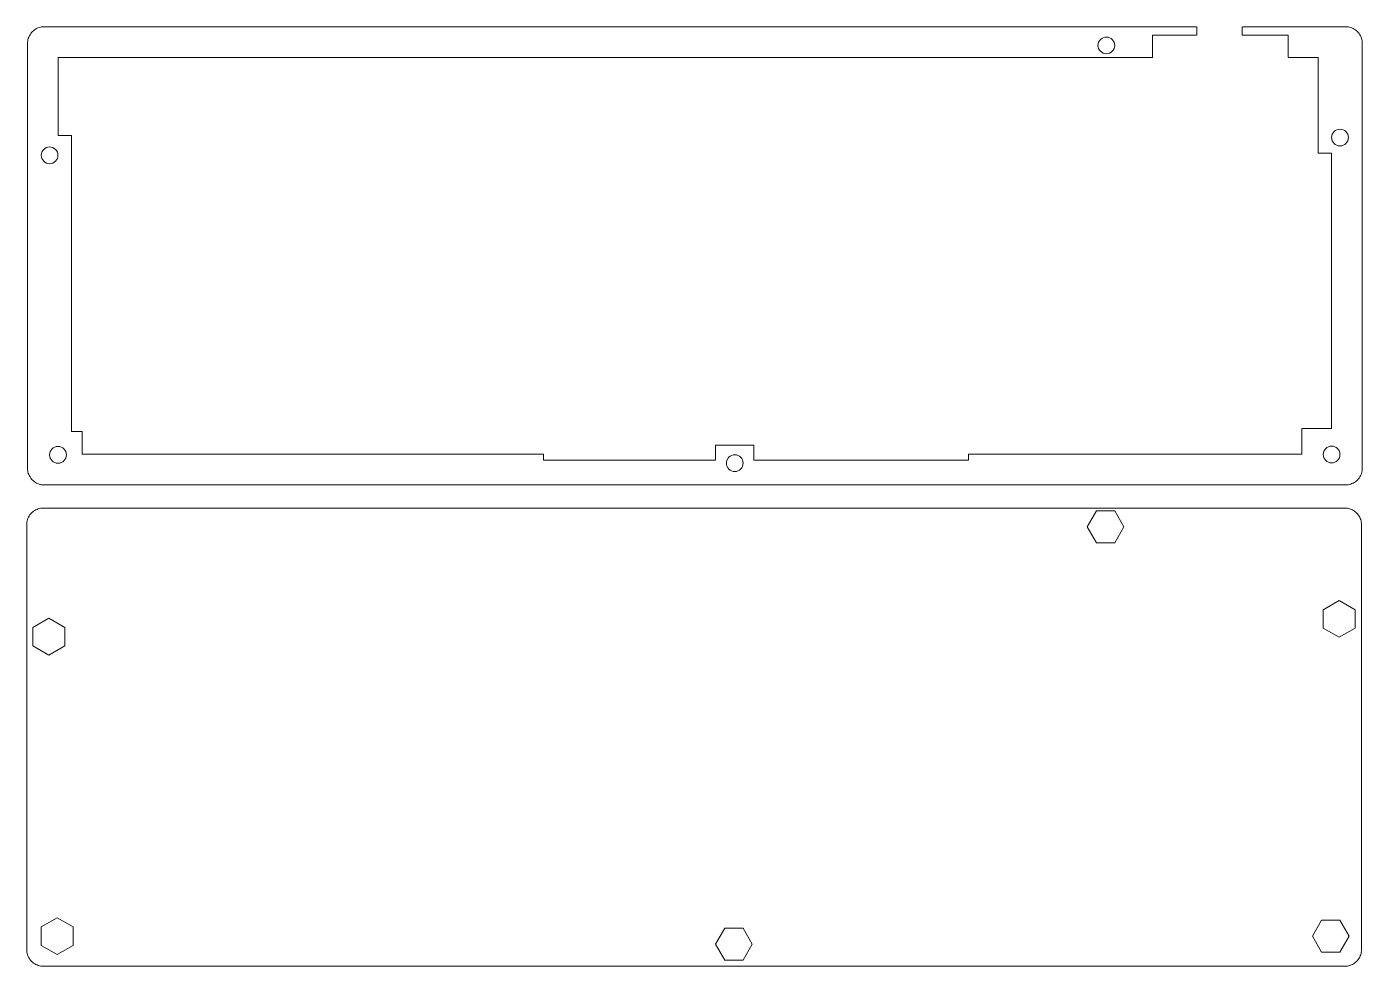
# Model space of a CAD drawing. Header units: inches. Extents: x 3 to 411, y -340 to -2.
# Drawn here: x 2.5 to 242, y -340.4 to -171.8 of the extents above; entities that cross this region are included whole.
import ezdxf

# ---------------------------------------------------------------- set-up
doc = ezdxf.new("R2010")
doc.units = ezdxf.units.IN
doc.header["$MEASUREMENT"] = 0
doc.layers.add('Layer 1', color=7, linetype='Continuous')

# ---------------------------------------------------------------- blocks, each defined once
blk = doc.blocks.new('block 2')
at = {"layer": 'Layer 1', "color": 4, "lineweight": 9, "true_color": 0x00ffff}
blk.add_lwpolyline([(238.87, -258.15), (239.11, -258.16)], dxfattribs=at)
blk = doc.blocks.new('block 3')
at = {"layer": 'Layer 1', "color": 4, "lineweight": 9, "true_color": 0x00ffff}
blk.add_lwpolyline([(239.11, -258.16), (239.34, -258.19)], dxfattribs=at)
blk = doc.blocks.new('block 4')
at = {"layer": 'Layer 1', "color": 4, "lineweight": 9, "true_color": 0x00ffff}
blk.add_lwpolyline([(239.34, -258.19), (239.57, -258.23)], dxfattribs=at)
blk = doc.blocks.new('block 5')
at = {"layer": 'Layer 1', "color": 4, "lineweight": 9, "true_color": 0x00ffff}
blk.add_lwpolyline([(239.57, -258.23), (239.8, -258.3)], dxfattribs=at)
blk = doc.blocks.new('block 6')
at = {"layer": 'Layer 1', "color": 4, "lineweight": 9, "true_color": 0x00ffff}
blk.add_lwpolyline([(239.8, -258.3), (240.02, -258.38)], dxfattribs=at)
blk = doc.blocks.new('block 7')
at = {"layer": 'Layer 1', "color": 4, "lineweight": 9, "true_color": 0x00ffff}
blk.add_lwpolyline([(240.02, -258.38), (240.24, -258.48)], dxfattribs=at)
blk = doc.blocks.new('block 8')
at = {"layer": 'Layer 1', "color": 4, "lineweight": 9, "true_color": 0x00ffff}
blk.add_lwpolyline([(240.24, -258.48), (240.44, -258.6)], dxfattribs=at)
blk = doc.blocks.new('block 9')
at = {"layer": 'Layer 1', "color": 4, "lineweight": 9, "true_color": 0x00ffff}
blk.add_lwpolyline([(240.44, -258.6), (240.64, -258.73)], dxfattribs=at)
blk = doc.blocks.new('block 10')
at = {"layer": 'Layer 1', "color": 4, "lineweight": 9, "true_color": 0x00ffff}
blk.add_lwpolyline([(240.64, -258.73), (240.82, -258.87)], dxfattribs=at)
blk = doc.blocks.new('block 11')
at = {"layer": 'Layer 1', "color": 4, "lineweight": 9, "true_color": 0x00ffff}
blk.add_lwpolyline([(240.82, -258.87), (240.99, -259.03)], dxfattribs=at)
blk = doc.blocks.new('block 12')
at = {"layer": 'Layer 1', "color": 4, "lineweight": 9, "true_color": 0x00ffff}
blk.add_lwpolyline([(240.99, -259.03), (241.15, -259.2)], dxfattribs=at)
blk = doc.blocks.new('block 13')
at = {"layer": 'Layer 1', "color": 4, "lineweight": 9, "true_color": 0x00ffff}
blk.add_lwpolyline([(241.15, -259.2), (241.3, -259.39)], dxfattribs=at)
blk = doc.blocks.new('block 14')
at = {"layer": 'Layer 1', "color": 4, "lineweight": 9, "true_color": 0x00ffff}
blk.add_lwpolyline([(241.3, -259.39), (241.43, -259.58)], dxfattribs=at)
blk = doc.blocks.new('block 15')
at = {"layer": 'Layer 1', "color": 4, "lineweight": 9, "true_color": 0x00ffff}
blk.add_lwpolyline([(241.43, -259.58), (241.55, -259.79)], dxfattribs=at)
blk = doc.blocks.new('block 16')
at = {"layer": 'Layer 1', "color": 4, "lineweight": 9, "true_color": 0x00ffff}
blk.add_lwpolyline([(241.55, -259.79), (241.65, -260)], dxfattribs=at)
blk = doc.blocks.new('block 17')
at = {"layer": 'Layer 1', "color": 4, "lineweight": 9, "true_color": 0x00ffff}
blk.add_lwpolyline([(241.65, -260), (241.73, -260.22)], dxfattribs=at)
blk = doc.blocks.new('block 18')
at = {"layer": 'Layer 1', "color": 4, "lineweight": 9, "true_color": 0x00ffff}
blk.add_lwpolyline([(241.73, -260.22), (241.79, -260.45)], dxfattribs=at)
blk = doc.blocks.new('block 19')
at = {"layer": 'Layer 1', "color": 4, "lineweight": 9, "true_color": 0x00ffff}
blk.add_lwpolyline([(241.79, -260.45), (241.84, -260.68)], dxfattribs=at)
blk = doc.blocks.new('block 20')
at = {"layer": 'Layer 1', "color": 4, "lineweight": 9, "true_color": 0x00ffff}
blk.add_lwpolyline([(241.84, -260.68), (241.86, -260.92)], dxfattribs=at)
blk = doc.blocks.new('block 21')
at = {"layer": 'Layer 1', "color": 4, "lineweight": 9, "true_color": 0x00ffff}
blk.add_lwpolyline([(241.86, -260.92), (241.87, -261.15)], dxfattribs=at)
blk = doc.blocks.new('block 22')
at = {"layer": 'Layer 1', "color": 4, "lineweight": 9, "true_color": 0x00ffff}
blk.add_lwpolyline([(241.87, -261.15), (241.87, -337.35)], dxfattribs=at)
blk = doc.blocks.new('block 23')
at = {"layer": 'Layer 1', "color": 4, "lineweight": 9, "true_color": 0x00ffff}
blk.add_lwpolyline([(241.87, -337.35), (241.86, -337.59)], dxfattribs=at)
blk = doc.blocks.new('block 24')
at = {"layer": 'Layer 1', "color": 4, "lineweight": 9, "true_color": 0x00ffff}
blk.add_lwpolyline([(241.86, -337.59), (241.84, -337.82)], dxfattribs=at)
blk = doc.blocks.new('block 25')
at = {"layer": 'Layer 1', "color": 4, "lineweight": 9, "true_color": 0x00ffff}
blk.add_lwpolyline([(241.84, -337.82), (241.79, -338.05)], dxfattribs=at)
blk = doc.blocks.new('block 26')
at = {"layer": 'Layer 1', "color": 4, "lineweight": 9, "true_color": 0x00ffff}
blk.add_lwpolyline([(241.79, -338.05), (241.73, -338.28)], dxfattribs=at)
blk = doc.blocks.new('block 27')
at = {"layer": 'Layer 1', "color": 4, "lineweight": 9, "true_color": 0x00ffff}
blk.add_lwpolyline([(241.73, -338.28), (241.65, -338.5)], dxfattribs=at)
blk = doc.blocks.new('block 28')
at = {"layer": 'Layer 1', "color": 4, "lineweight": 9, "true_color": 0x00ffff}
blk.add_lwpolyline([(241.65, -338.5), (241.55, -338.71)], dxfattribs=at)
blk = doc.blocks.new('block 29')
at = {"layer": 'Layer 1', "color": 4, "lineweight": 9, "true_color": 0x00ffff}
blk.add_lwpolyline([(241.55, -338.71), (241.43, -338.92)], dxfattribs=at)
blk = doc.blocks.new('block 30')
at = {"layer": 'Layer 1', "color": 4, "lineweight": 9, "true_color": 0x00ffff}
blk.add_lwpolyline([(241.43, -338.92), (241.3, -339.12)], dxfattribs=at)
blk = doc.blocks.new('block 31')
at = {"layer": 'Layer 1', "color": 4, "lineweight": 9, "true_color": 0x00ffff}
blk.add_lwpolyline([(241.3, -339.12), (241.15, -339.3)], dxfattribs=at)
blk = doc.blocks.new('block 32')
at = {"layer": 'Layer 1', "color": 4, "lineweight": 9, "true_color": 0x00ffff}
blk.add_lwpolyline([(241.15, -339.3), (240.99, -339.48)], dxfattribs=at)
blk = doc.blocks.new('block 33')
at = {"layer": 'Layer 1', "color": 4, "lineweight": 9, "true_color": 0x00ffff}
blk.add_lwpolyline([(240.99, -339.48), (240.82, -339.64)], dxfattribs=at)
blk = doc.blocks.new('block 34')
at = {"layer": 'Layer 1', "color": 4, "lineweight": 9, "true_color": 0x00ffff}
blk.add_lwpolyline([(240.82, -339.64), (240.64, -339.78)], dxfattribs=at)
blk = doc.blocks.new('block 35')
at = {"layer": 'Layer 1', "color": 4, "lineweight": 9, "true_color": 0x00ffff}
blk.add_lwpolyline([(240.64, -339.78), (240.44, -339.91)], dxfattribs=at)
blk = doc.blocks.new('block 36')
at = {"layer": 'Layer 1', "color": 4, "lineweight": 9, "true_color": 0x00ffff}
blk.add_lwpolyline([(240.44, -339.91), (240.24, -340.03)], dxfattribs=at)
blk = doc.blocks.new('block 37')
at = {"layer": 'Layer 1', "color": 4, "lineweight": 9, "true_color": 0x00ffff}
blk.add_lwpolyline([(240.24, -340.03), (240.02, -340.12)], dxfattribs=at)
blk = doc.blocks.new('block 38')
at = {"layer": 'Layer 1', "color": 4, "lineweight": 9, "true_color": 0x00ffff}
blk.add_lwpolyline([(240.02, -340.12), (239.8, -340.21)], dxfattribs=at)
blk = doc.blocks.new('block 39')
at = {"layer": 'Layer 1', "color": 4, "lineweight": 9, "true_color": 0x00ffff}
blk.add_lwpolyline([(239.8, -340.21), (239.57, -340.27)], dxfattribs=at)
blk = doc.blocks.new('block 40')
at = {"layer": 'Layer 1', "color": 4, "lineweight": 9, "true_color": 0x00ffff}
blk.add_lwpolyline([(239.57, -340.27), (239.34, -340.32)], dxfattribs=at)
blk = doc.blocks.new('block 41')
at = {"layer": 'Layer 1', "color": 4, "lineweight": 9, "true_color": 0x00ffff}
blk.add_lwpolyline([(239.34, -340.32), (239.11, -340.34)], dxfattribs=at)
blk = doc.blocks.new('block 42')
at = {"layer": 'Layer 1', "color": 4, "lineweight": 9, "true_color": 0x00ffff}
blk.add_lwpolyline([(239.11, -340.34), (238.87, -340.35)], dxfattribs=at)
blk = doc.blocks.new('block 43')
at = {"layer": 'Layer 1', "color": 4, "lineweight": 9, "true_color": 0x00ffff}
blk.add_lwpolyline([(238.87, -340.35), (5.51, -340.35)], dxfattribs=at)
blk = doc.blocks.new('block 44')
at = {"layer": 'Layer 1', "color": 4, "lineweight": 9, "true_color": 0x00ffff}
blk.add_lwpolyline([(5.51, -340.35), (5.28, -340.34)], dxfattribs=at)
blk = doc.blocks.new('block 45')
at = {"layer": 'Layer 1', "color": 4, "lineweight": 9, "true_color": 0x00ffff}
blk.add_lwpolyline([(5.28, -340.34), (5.04, -340.32)], dxfattribs=at)
blk = doc.blocks.new('block 46')
at = {"layer": 'Layer 1', "color": 4, "lineweight": 9, "true_color": 0x00ffff}
blk.add_lwpolyline([(5.04, -340.32), (4.81, -340.27)], dxfattribs=at)
blk = doc.blocks.new('block 47')
at = {"layer": 'Layer 1', "color": 4, "lineweight": 9, "true_color": 0x00ffff}
blk.add_lwpolyline([(4.81, -340.27), (4.58, -340.21)], dxfattribs=at)
blk = doc.blocks.new('block 48')
at = {"layer": 'Layer 1', "color": 4, "lineweight": 9, "true_color": 0x00ffff}
blk.add_lwpolyline([(4.58, -340.21), (4.36, -340.12)], dxfattribs=at)
blk = doc.blocks.new('block 49')
at = {"layer": 'Layer 1', "color": 4, "lineweight": 9, "true_color": 0x00ffff}
blk.add_lwpolyline([(4.36, -340.12), (4.15, -340.03)], dxfattribs=at)
blk = doc.blocks.new('block 50')
at = {"layer": 'Layer 1', "color": 4, "lineweight": 9, "true_color": 0x00ffff}
blk.add_lwpolyline([(4.15, -340.03), (3.94, -339.91)], dxfattribs=at)
blk = doc.blocks.new('block 51')
at = {"layer": 'Layer 1', "color": 4, "lineweight": 9, "true_color": 0x00ffff}
blk.add_lwpolyline([(3.94, -339.91), (3.75, -339.78)], dxfattribs=at)
blk = doc.blocks.new('block 52')
at = {"layer": 'Layer 1', "color": 4, "lineweight": 9, "true_color": 0x00ffff}
blk.add_lwpolyline([(3.75, -339.78), (3.56, -339.64)], dxfattribs=at)
blk = doc.blocks.new('block 53')
at = {"layer": 'Layer 1', "color": 4, "lineweight": 9, "true_color": 0x00ffff}
blk.add_lwpolyline([(3.56, -339.64), (3.39, -339.48)], dxfattribs=at)
blk = doc.blocks.new('block 54')
at = {"layer": 'Layer 1', "color": 4, "lineweight": 9, "true_color": 0x00ffff}
blk.add_lwpolyline([(3.39, -339.48), (3.23, -339.3)], dxfattribs=at)
blk = doc.blocks.new('block 55')
at = {"layer": 'Layer 1', "color": 4, "lineweight": 9, "true_color": 0x00ffff}
blk.add_lwpolyline([(3.23, -339.3), (3.08, -339.12)], dxfattribs=at)
blk = doc.blocks.new('block 56')
at = {"layer": 'Layer 1', "color": 4, "lineweight": 9, "true_color": 0x00ffff}
blk.add_lwpolyline([(3.08, -339.12), (2.95, -338.92)], dxfattribs=at)
blk = doc.blocks.new('block 57')
at = {"layer": 'Layer 1', "color": 4, "lineweight": 9, "true_color": 0x00ffff}
blk.add_lwpolyline([(2.95, -338.92), (2.84, -338.71)], dxfattribs=at)
blk = doc.blocks.new('block 58')
at = {"layer": 'Layer 1', "color": 4, "lineweight": 9, "true_color": 0x00ffff}
blk.add_lwpolyline([(2.84, -338.71), (2.74, -338.5)], dxfattribs=at)
blk = doc.blocks.new('block 59')
at = {"layer": 'Layer 1', "color": 4, "lineweight": 9, "true_color": 0x00ffff}
blk.add_lwpolyline([(2.74, -338.5), (2.66, -338.28)], dxfattribs=at)
blk = doc.blocks.new('block 60')
at = {"layer": 'Layer 1', "color": 4, "lineweight": 9, "true_color": 0x00ffff}
blk.add_lwpolyline([(2.66, -338.28), (2.59, -338.05)], dxfattribs=at)
blk = doc.blocks.new('block 61')
at = {"layer": 'Layer 1', "color": 4, "lineweight": 9, "true_color": 0x00ffff}
blk.add_lwpolyline([(2.59, -338.05), (2.55, -337.82)], dxfattribs=at)
blk = doc.blocks.new('block 62')
at = {"layer": 'Layer 1', "color": 4, "lineweight": 9, "true_color": 0x00ffff}
blk.add_lwpolyline([(2.55, -337.82), (2.52, -337.59)], dxfattribs=at)
blk = doc.blocks.new('block 63')
at = {"layer": 'Layer 1', "color": 4, "lineweight": 9, "true_color": 0x00ffff}
blk.add_lwpolyline([(2.52, -337.59), (2.51, -337.35)], dxfattribs=at)
blk = doc.blocks.new('block 64')
at = {"layer": 'Layer 1', "color": 4, "lineweight": 9, "true_color": 0x00ffff}
blk.add_lwpolyline([(2.51, -337.35), (2.51, -261.15)], dxfattribs=at)
blk = doc.blocks.new('block 65')
at = {"layer": 'Layer 1', "color": 4, "lineweight": 9, "true_color": 0x00ffff}
blk.add_lwpolyline([(2.51, -261.15), (2.52, -260.92)], dxfattribs=at)
blk = doc.blocks.new('block 66')
at = {"layer": 'Layer 1', "color": 4, "lineweight": 9, "true_color": 0x00ffff}
blk.add_lwpolyline([(2.52, -260.92), (2.55, -260.68)], dxfattribs=at)
blk = doc.blocks.new('block 67')
at = {"layer": 'Layer 1', "color": 4, "lineweight": 9, "true_color": 0x00ffff}
blk.add_lwpolyline([(2.55, -260.68), (2.59, -260.45)], dxfattribs=at)
blk = doc.blocks.new('block 68')
at = {"layer": 'Layer 1', "color": 4, "lineweight": 9, "true_color": 0x00ffff}
blk.add_lwpolyline([(2.59, -260.45), (2.66, -260.22)], dxfattribs=at)
blk = doc.blocks.new('block 69')
at = {"layer": 'Layer 1', "color": 4, "lineweight": 9, "true_color": 0x00ffff}
blk.add_lwpolyline([(2.66, -260.22), (2.74, -260)], dxfattribs=at)
blk = doc.blocks.new('block 70')
at = {"layer": 'Layer 1', "color": 4, "lineweight": 9, "true_color": 0x00ffff}
blk.add_lwpolyline([(2.74, -260), (2.84, -259.79)], dxfattribs=at)
blk = doc.blocks.new('block 71')
at = {"layer": 'Layer 1', "color": 4, "lineweight": 9, "true_color": 0x00ffff}
blk.add_lwpolyline([(2.84, -259.79), (2.95, -259.58)], dxfattribs=at)
blk = doc.blocks.new('block 72')
at = {"layer": 'Layer 1', "color": 4, "lineweight": 9, "true_color": 0x00ffff}
blk.add_lwpolyline([(2.95, -259.58), (3.08, -259.39)], dxfattribs=at)
blk = doc.blocks.new('block 73')
at = {"layer": 'Layer 1', "color": 4, "lineweight": 9, "true_color": 0x00ffff}
blk.add_lwpolyline([(3.08, -259.39), (3.23, -259.2)], dxfattribs=at)
blk = doc.blocks.new('block 74')
at = {"layer": 'Layer 1', "color": 4, "lineweight": 9, "true_color": 0x00ffff}
blk.add_lwpolyline([(3.23, -259.2), (3.39, -259.03)], dxfattribs=at)
blk = doc.blocks.new('block 75')
at = {"layer": 'Layer 1', "color": 4, "lineweight": 9, "true_color": 0x00ffff}
blk.add_lwpolyline([(3.39, -259.03), (3.56, -258.87)], dxfattribs=at)
blk = doc.blocks.new('block 76')
at = {"layer": 'Layer 1', "color": 4, "lineweight": 9, "true_color": 0x00ffff}
blk.add_lwpolyline([(3.56, -258.87), (3.75, -258.73)], dxfattribs=at)
blk = doc.blocks.new('block 77')
at = {"layer": 'Layer 1', "color": 4, "lineweight": 9, "true_color": 0x00ffff}
blk.add_lwpolyline([(3.75, -258.73), (3.94, -258.6)], dxfattribs=at)
blk = doc.blocks.new('block 78')
at = {"layer": 'Layer 1', "color": 4, "lineweight": 9, "true_color": 0x00ffff}
blk.add_lwpolyline([(3.94, -258.6), (4.15, -258.48)], dxfattribs=at)
blk = doc.blocks.new('block 79')
at = {"layer": 'Layer 1', "color": 4, "lineweight": 9, "true_color": 0x00ffff}
blk.add_lwpolyline([(4.15, -258.48), (4.36, -258.38)], dxfattribs=at)
blk = doc.blocks.new('block 80')
at = {"layer": 'Layer 1', "color": 4, "lineweight": 9, "true_color": 0x00ffff}
blk.add_lwpolyline([(4.36, -258.38), (4.58, -258.3)], dxfattribs=at)
blk = doc.blocks.new('block 81')
at = {"layer": 'Layer 1', "color": 4, "lineweight": 9, "true_color": 0x00ffff}
blk.add_lwpolyline([(4.58, -258.3), (4.81, -258.23)], dxfattribs=at)
blk = doc.blocks.new('block 82')
at = {"layer": 'Layer 1', "color": 4, "lineweight": 9, "true_color": 0x00ffff}
blk.add_lwpolyline([(4.81, -258.23), (5.04, -258.19)], dxfattribs=at)
blk = doc.blocks.new('block 83')
at = {"layer": 'Layer 1', "color": 4, "lineweight": 9, "true_color": 0x00ffff}
blk.add_lwpolyline([(5.04, -258.19), (5.28, -258.16)], dxfattribs=at)
blk = doc.blocks.new('block 84')
at = {"layer": 'Layer 1', "color": 4, "lineweight": 9, "true_color": 0x00ffff}
blk.add_lwpolyline([(5.28, -258.16), (5.51, -258.15)], dxfattribs=at)
blk = doc.blocks.new('block 85')
at = {"layer": 'Layer 1', "color": 4, "lineweight": 9, "true_color": 0x00ffff}
blk.add_lwpolyline([(5.51, -258.15), (238.87, -258.15)], dxfattribs=at)
blk = doc.blocks.new('block 513')
at = {"layer": 'Layer 1', "color": 4, "lineweight": 9, "true_color": 0x00ffff}
blk.add_lwpolyline([(239.02, -171.8), (239.25, -171.81)], dxfattribs=at)
blk = doc.blocks.new('block 514')
at = {"layer": 'Layer 1', "color": 4, "lineweight": 9, "true_color": 0x00ffff}
blk.add_lwpolyline([(239.25, -171.81), (239.49, -171.84)], dxfattribs=at)
blk = doc.blocks.new('block 515')
at = {"layer": 'Layer 1', "color": 4, "lineweight": 9, "true_color": 0x00ffff}
blk.add_lwpolyline([(239.49, -171.84), (239.72, -171.88)], dxfattribs=at)
blk = doc.blocks.new('block 516')
at = {"layer": 'Layer 1', "color": 4, "lineweight": 9, "true_color": 0x00ffff}
blk.add_lwpolyline([(239.72, -171.88), (239.95, -171.95)], dxfattribs=at)
blk = doc.blocks.new('block 517')
at = {"layer": 'Layer 1', "color": 4, "lineweight": 9, "true_color": 0x00ffff}
blk.add_lwpolyline([(239.95, -171.95), (240.17, -172.03)], dxfattribs=at)
blk = doc.blocks.new('block 518')
at = {"layer": 'Layer 1', "color": 4, "lineweight": 9, "true_color": 0x00ffff}
blk.add_lwpolyline([(240.17, -172.03), (240.38, -172.12)], dxfattribs=at)
blk = doc.blocks.new('block 519')
at = {"layer": 'Layer 1', "color": 4, "lineweight": 9, "true_color": 0x00ffff}
blk.add_lwpolyline([(240.38, -172.12), (240.59, -172.24)], dxfattribs=at)
blk = doc.blocks.new('block 520')
at = {"layer": 'Layer 1', "color": 4, "lineweight": 9, "true_color": 0x00ffff}
blk.add_lwpolyline([(240.59, -172.24), (240.78, -172.37)], dxfattribs=at)
blk = doc.blocks.new('block 521')
at = {"layer": 'Layer 1', "color": 4, "lineweight": 9, "true_color": 0x00ffff}
blk.add_lwpolyline([(240.78, -172.37), (240.97, -172.52)], dxfattribs=at)
blk = doc.blocks.new('block 522')
at = {"layer": 'Layer 1', "color": 4, "lineweight": 9, "true_color": 0x00ffff}
blk.add_lwpolyline([(240.97, -172.52), (241.14, -172.68)], dxfattribs=at)
blk = doc.blocks.new('block 523')
at = {"layer": 'Layer 1', "color": 4, "lineweight": 9, "true_color": 0x00ffff}
blk.add_lwpolyline([(241.14, -172.68), (241.3, -172.85)], dxfattribs=at)
blk = doc.blocks.new('block 524')
at = {"layer": 'Layer 1', "color": 4, "lineweight": 9, "true_color": 0x00ffff}
blk.add_lwpolyline([(241.3, -172.85), (241.45, -173.04)], dxfattribs=at)
blk = doc.blocks.new('block 525')
at = {"layer": 'Layer 1', "color": 4, "lineweight": 9, "true_color": 0x00ffff}
blk.add_lwpolyline([(241.45, -173.04), (241.58, -173.23)], dxfattribs=at)
blk = doc.blocks.new('block 526')
at = {"layer": 'Layer 1', "color": 4, "lineweight": 9, "true_color": 0x00ffff}
blk.add_lwpolyline([(241.58, -173.23), (241.69, -173.44)], dxfattribs=at)
blk = doc.blocks.new('block 527')
at = {"layer": 'Layer 1', "color": 4, "lineweight": 9, "true_color": 0x00ffff}
blk.add_lwpolyline([(241.69, -173.44), (241.79, -173.65)], dxfattribs=at)
blk = doc.blocks.new('block 528')
at = {"layer": 'Layer 1', "color": 4, "lineweight": 9, "true_color": 0x00ffff}
blk.add_lwpolyline([(241.79, -173.65), (241.87, -173.87)], dxfattribs=at)
blk = doc.blocks.new('block 529')
at = {"layer": 'Layer 1', "color": 4, "lineweight": 9, "true_color": 0x00ffff}
blk.add_lwpolyline([(241.87, -173.87), (241.94, -174.1)], dxfattribs=at)
blk = doc.blocks.new('block 530')
at = {"layer": 'Layer 1', "color": 4, "lineweight": 9, "true_color": 0x00ffff}
blk.add_lwpolyline([(241.94, -174.1), (241.98, -174.33)], dxfattribs=at)
blk = doc.blocks.new('block 531')
at = {"layer": 'Layer 1', "color": 4, "lineweight": 9, "true_color": 0x00ffff}
blk.add_lwpolyline([(241.98, -174.33), (242.01, -174.56)], dxfattribs=at)
blk = doc.blocks.new('block 532')
at = {"layer": 'Layer 1', "color": 4, "lineweight": 9, "true_color": 0x00ffff}
blk.add_lwpolyline([(242.01, -174.56), (242.02, -174.8)], dxfattribs=at)
blk = doc.blocks.new('block 533')
at = {"layer": 'Layer 1', "color": 4, "lineweight": 9, "true_color": 0x00ffff}
blk.add_lwpolyline([(242.02, -174.8), (242.02, -251)], dxfattribs=at)
blk = doc.blocks.new('block 534')
at = {"layer": 'Layer 1', "color": 4, "lineweight": 9, "true_color": 0x00ffff}
blk.add_lwpolyline([(242.02, -251), (242.01, -251.24)], dxfattribs=at)
blk = doc.blocks.new('block 535')
at = {"layer": 'Layer 1', "color": 4, "lineweight": 9, "true_color": 0x00ffff}
blk.add_lwpolyline([(242.01, -251.24), (241.98, -251.47)], dxfattribs=at)
blk = doc.blocks.new('block 536')
at = {"layer": 'Layer 1', "color": 4, "lineweight": 9, "true_color": 0x00ffff}
blk.add_lwpolyline([(241.98, -251.47), (241.94, -251.7)], dxfattribs=at)
blk = doc.blocks.new('block 537')
at = {"layer": 'Layer 1', "color": 4, "lineweight": 9, "true_color": 0x00ffff}
blk.add_lwpolyline([(241.94, -251.7), (241.87, -251.93)], dxfattribs=at)
blk = doc.blocks.new('block 538')
at = {"layer": 'Layer 1', "color": 4, "lineweight": 9, "true_color": 0x00ffff}
blk.add_lwpolyline([(241.87, -251.93), (241.79, -252.15)], dxfattribs=at)
blk = doc.blocks.new('block 539')
at = {"layer": 'Layer 1', "color": 4, "lineweight": 9, "true_color": 0x00ffff}
blk.add_lwpolyline([(241.79, -252.15), (241.69, -252.36)], dxfattribs=at)
blk = doc.blocks.new('block 540')
at = {"layer": 'Layer 1', "color": 4, "lineweight": 9, "true_color": 0x00ffff}
blk.add_lwpolyline([(241.69, -252.36), (241.58, -252.57)], dxfattribs=at)
blk = doc.blocks.new('block 541')
at = {"layer": 'Layer 1', "color": 4, "lineweight": 9, "true_color": 0x00ffff}
blk.add_lwpolyline([(241.58, -252.57), (241.45, -252.76)], dxfattribs=at)
blk = doc.blocks.new('block 542')
at = {"layer": 'Layer 1', "color": 4, "lineweight": 9, "true_color": 0x00ffff}
blk.add_lwpolyline([(241.45, -252.76), (241.3, -252.95)], dxfattribs=at)
blk = doc.blocks.new('block 543')
at = {"layer": 'Layer 1', "color": 4, "lineweight": 9, "true_color": 0x00ffff}
blk.add_lwpolyline([(241.3, -252.95), (241.14, -253.12)], dxfattribs=at)
blk = doc.blocks.new('block 544')
at = {"layer": 'Layer 1', "color": 4, "lineweight": 9, "true_color": 0x00ffff}
blk.add_lwpolyline([(241.14, -253.12), (240.97, -253.28)], dxfattribs=at)
blk = doc.blocks.new('block 545')
at = {"layer": 'Layer 1', "color": 4, "lineweight": 9, "true_color": 0x00ffff}
blk.add_lwpolyline([(240.97, -253.28), (240.78, -253.43)], dxfattribs=at)
blk = doc.blocks.new('block 546')
at = {"layer": 'Layer 1', "color": 4, "lineweight": 9, "true_color": 0x00ffff}
blk.add_lwpolyline([(240.78, -253.43), (240.59, -253.56)], dxfattribs=at)
blk = doc.blocks.new('block 547')
at = {"layer": 'Layer 1', "color": 4, "lineweight": 9, "true_color": 0x00ffff}
blk.add_lwpolyline([(240.59, -253.56), (240.38, -253.67)], dxfattribs=at)
blk = doc.blocks.new('block 548')
at = {"layer": 'Layer 1', "color": 4, "lineweight": 9, "true_color": 0x00ffff}
blk.add_lwpolyline([(240.38, -253.67), (240.17, -253.77)], dxfattribs=at)
blk = doc.blocks.new('block 549')
at = {"layer": 'Layer 1', "color": 4, "lineweight": 9, "true_color": 0x00ffff}
blk.add_lwpolyline([(240.17, -253.77), (239.95, -253.85)], dxfattribs=at)
blk = doc.blocks.new('block 550')
at = {"layer": 'Layer 1', "color": 4, "lineweight": 9, "true_color": 0x00ffff}
blk.add_lwpolyline([(239.95, -253.85), (239.72, -253.92)], dxfattribs=at)
blk = doc.blocks.new('block 551')
at = {"layer": 'Layer 1', "color": 4, "lineweight": 9, "true_color": 0x00ffff}
blk.add_lwpolyline([(239.72, -253.92), (239.49, -253.96)], dxfattribs=at)
blk = doc.blocks.new('block 552')
at = {"layer": 'Layer 1', "color": 4, "lineweight": 9, "true_color": 0x00ffff}
blk.add_lwpolyline([(239.49, -253.96), (239.25, -253.99)], dxfattribs=at)
blk = doc.blocks.new('block 553')
at = {"layer": 'Layer 1', "color": 4, "lineweight": 9, "true_color": 0x00ffff}
blk.add_lwpolyline([(239.25, -253.99), (239.02, -254)], dxfattribs=at)
blk = doc.blocks.new('block 554')
at = {"layer": 'Layer 1', "color": 4, "lineweight": 9, "true_color": 0x00ffff}
blk.add_lwpolyline([(239.02, -254), (5.66, -254)], dxfattribs=at)
blk = doc.blocks.new('block 555')
at = {"layer": 'Layer 1', "color": 4, "lineweight": 9, "true_color": 0x00ffff}
blk.add_lwpolyline([(5.66, -254), (5.42, -253.99)], dxfattribs=at)
blk = doc.blocks.new('block 556')
at = {"layer": 'Layer 1', "color": 4, "lineweight": 9, "true_color": 0x00ffff}
blk.add_lwpolyline([(5.42, -253.99), (5.19, -253.96)], dxfattribs=at)
blk = doc.blocks.new('block 557')
at = {"layer": 'Layer 1', "color": 4, "lineweight": 9, "true_color": 0x00ffff}
blk.add_lwpolyline([(5.19, -253.96), (4.96, -253.92)], dxfattribs=at)
blk = doc.blocks.new('block 558')
at = {"layer": 'Layer 1', "color": 4, "lineweight": 9, "true_color": 0x00ffff}
blk.add_lwpolyline([(4.96, -253.92), (4.73, -253.85)], dxfattribs=at)
blk = doc.blocks.new('block 559')
at = {"layer": 'Layer 1', "color": 4, "lineweight": 9, "true_color": 0x00ffff}
blk.add_lwpolyline([(4.73, -253.85), (4.51, -253.77)], dxfattribs=at)
blk = doc.blocks.new('block 560')
at = {"layer": 'Layer 1', "color": 4, "lineweight": 9, "true_color": 0x00ffff}
blk.add_lwpolyline([(4.51, -253.77), (4.29, -253.67)], dxfattribs=at)
blk = doc.blocks.new('block 561')
at = {"layer": 'Layer 1', "color": 4, "lineweight": 9, "true_color": 0x00ffff}
blk.add_lwpolyline([(4.29, -253.67), (4.09, -253.56)], dxfattribs=at)
blk = doc.blocks.new('block 562')
at = {"layer": 'Layer 1', "color": 4, "lineweight": 9, "true_color": 0x00ffff}
blk.add_lwpolyline([(4.09, -253.56), (3.89, -253.43)], dxfattribs=at)
blk = doc.blocks.new('block 563')
at = {"layer": 'Layer 1', "color": 4, "lineweight": 9, "true_color": 0x00ffff}
blk.add_lwpolyline([(3.89, -253.43), (3.71, -253.28)], dxfattribs=at)
blk = doc.blocks.new('block 564')
at = {"layer": 'Layer 1', "color": 4, "lineweight": 9, "true_color": 0x00ffff}
blk.add_lwpolyline([(3.71, -253.28), (3.53, -253.12)], dxfattribs=at)
blk = doc.blocks.new('block 565')
at = {"layer": 'Layer 1', "color": 4, "lineweight": 9, "true_color": 0x00ffff}
blk.add_lwpolyline([(3.53, -253.12), (3.37, -252.95)], dxfattribs=at)
blk = doc.blocks.new('block 566')
at = {"layer": 'Layer 1', "color": 4, "lineweight": 9, "true_color": 0x00ffff}
blk.add_lwpolyline([(3.37, -252.95), (3.23, -252.76)], dxfattribs=at)
blk = doc.blocks.new('block 567')
at = {"layer": 'Layer 1', "color": 4, "lineweight": 9, "true_color": 0x00ffff}
blk.add_lwpolyline([(3.23, -252.76), (3.1, -252.57)], dxfattribs=at)
blk = doc.blocks.new('block 568')
at = {"layer": 'Layer 1', "color": 4, "lineweight": 9, "true_color": 0x00ffff}
blk.add_lwpolyline([(3.1, -252.57), (2.98, -252.36)], dxfattribs=at)
blk = doc.blocks.new('block 569')
at = {"layer": 'Layer 1', "color": 4, "lineweight": 9, "true_color": 0x00ffff}
blk.add_lwpolyline([(2.98, -252.36), (2.88, -252.15)], dxfattribs=at)
blk = doc.blocks.new('block 570')
at = {"layer": 'Layer 1', "color": 4, "lineweight": 9, "true_color": 0x00ffff}
blk.add_lwpolyline([(2.88, -252.15), (2.8, -251.93)], dxfattribs=at)
blk = doc.blocks.new('block 571')
at = {"layer": 'Layer 1', "color": 4, "lineweight": 9, "true_color": 0x00ffff}
blk.add_lwpolyline([(2.8, -251.93), (2.74, -251.7)], dxfattribs=at)
blk = doc.blocks.new('block 572')
at = {"layer": 'Layer 1', "color": 4, "lineweight": 9, "true_color": 0x00ffff}
blk.add_lwpolyline([(2.74, -251.7), (2.69, -251.47)], dxfattribs=at)
blk = doc.blocks.new('block 573')
at = {"layer": 'Layer 1', "color": 4, "lineweight": 9, "true_color": 0x00ffff}
blk.add_lwpolyline([(2.69, -251.47), (2.67, -251.24)], dxfattribs=at)
blk = doc.blocks.new('block 574')
at = {"layer": 'Layer 1', "color": 4, "lineweight": 9, "true_color": 0x00ffff}
blk.add_lwpolyline([(2.67, -251.24), (2.66, -251)], dxfattribs=at)
blk = doc.blocks.new('block 575')
at = {"layer": 'Layer 1', "color": 4, "lineweight": 9, "true_color": 0x00ffff}
blk.add_lwpolyline([(2.66, -251), (2.66, -174.8)], dxfattribs=at)
blk = doc.blocks.new('block 576')
at = {"layer": 'Layer 1', "color": 4, "lineweight": 9, "true_color": 0x00ffff}
blk.add_lwpolyline([(2.66, -174.8), (2.67, -174.56)], dxfattribs=at)
blk = doc.blocks.new('block 577')
at = {"layer": 'Layer 1', "color": 4, "lineweight": 9, "true_color": 0x00ffff}
blk.add_lwpolyline([(2.67, -174.56), (2.69, -174.33)], dxfattribs=at)
blk = doc.blocks.new('block 578')
at = {"layer": 'Layer 1', "color": 4, "lineweight": 9, "true_color": 0x00ffff}
blk.add_lwpolyline([(2.69, -174.33), (2.74, -174.1)], dxfattribs=at)
blk = doc.blocks.new('block 579')
at = {"layer": 'Layer 1', "color": 4, "lineweight": 9, "true_color": 0x00ffff}
blk.add_lwpolyline([(2.74, -174.1), (2.8, -173.87)], dxfattribs=at)
blk = doc.blocks.new('block 580')
at = {"layer": 'Layer 1', "color": 4, "lineweight": 9, "true_color": 0x00ffff}
blk.add_lwpolyline([(2.8, -173.87), (2.88, -173.65)], dxfattribs=at)
blk = doc.blocks.new('block 581')
at = {"layer": 'Layer 1', "color": 4, "lineweight": 9, "true_color": 0x00ffff}
blk.add_lwpolyline([(2.88, -173.65), (2.98, -173.44)], dxfattribs=at)
blk = doc.blocks.new('block 582')
at = {"layer": 'Layer 1', "color": 4, "lineweight": 9, "true_color": 0x00ffff}
blk.add_lwpolyline([(2.98, -173.44), (3.1, -173.23)], dxfattribs=at)
blk = doc.blocks.new('block 583')
at = {"layer": 'Layer 1', "color": 4, "lineweight": 9, "true_color": 0x00ffff}
blk.add_lwpolyline([(3.1, -173.23), (3.23, -173.04)], dxfattribs=at)
blk = doc.blocks.new('block 584')
at = {"layer": 'Layer 1', "color": 4, "lineweight": 9, "true_color": 0x00ffff}
blk.add_lwpolyline([(3.23, -173.04), (3.37, -172.85)], dxfattribs=at)
blk = doc.blocks.new('block 585')
at = {"layer": 'Layer 1', "color": 4, "lineweight": 9, "true_color": 0x00ffff}
blk.add_lwpolyline([(3.37, -172.85), (3.53, -172.68)], dxfattribs=at)
blk = doc.blocks.new('block 586')
at = {"layer": 'Layer 1', "color": 4, "lineweight": 9, "true_color": 0x00ffff}
blk.add_lwpolyline([(3.53, -172.68), (3.71, -172.52)], dxfattribs=at)
blk = doc.blocks.new('block 587')
at = {"layer": 'Layer 1', "color": 4, "lineweight": 9, "true_color": 0x00ffff}
blk.add_lwpolyline([(3.71, -172.52), (3.89, -172.37)], dxfattribs=at)
blk = doc.blocks.new('block 588')
at = {"layer": 'Layer 1', "color": 4, "lineweight": 9, "true_color": 0x00ffff}
blk.add_lwpolyline([(3.89, -172.37), (4.09, -172.24)], dxfattribs=at)
blk = doc.blocks.new('block 589')
at = {"layer": 'Layer 1', "color": 4, "lineweight": 9, "true_color": 0x00ffff}
blk.add_lwpolyline([(4.09, -172.24), (4.29, -172.12)], dxfattribs=at)
blk = doc.blocks.new('block 590')
at = {"layer": 'Layer 1', "color": 4, "lineweight": 9, "true_color": 0x00ffff}
blk.add_lwpolyline([(4.29, -172.12), (4.51, -172.03)], dxfattribs=at)
blk = doc.blocks.new('block 591')
at = {"layer": 'Layer 1', "color": 4, "lineweight": 9, "true_color": 0x00ffff}
blk.add_lwpolyline([(4.51, -172.03), (4.73, -171.95)], dxfattribs=at)
blk = doc.blocks.new('block 592')
at = {"layer": 'Layer 1', "color": 4, "lineweight": 9, "true_color": 0x00ffff}
blk.add_lwpolyline([(4.73, -171.95), (4.96, -171.88)], dxfattribs=at)
blk = doc.blocks.new('block 593')
at = {"layer": 'Layer 1', "color": 4, "lineweight": 9, "true_color": 0x00ffff}
blk.add_lwpolyline([(4.96, -171.88), (5.19, -171.84)], dxfattribs=at)
blk = doc.blocks.new('block 594')
at = {"layer": 'Layer 1', "color": 4, "lineweight": 9, "true_color": 0x00ffff}
blk.add_lwpolyline([(5.19, -171.84), (5.42, -171.81)], dxfattribs=at)
blk = doc.blocks.new('block 595')
at = {"layer": 'Layer 1', "color": 4, "lineweight": 9, "true_color": 0x00ffff}
blk.add_lwpolyline([(5.42, -171.81), (5.66, -171.8)], dxfattribs=at)
blk = doc.blocks.new('block 596')
at = {"layer": 'Layer 1', "color": 4, "lineweight": 9, "true_color": 0x00ffff}
for points in [[(5.66, -171.8), (212.26, -171.8)], [(220.54, -171.8), (239.02, -171.8)]]:
    blk.add_lwpolyline(points, dxfattribs=at)
blk = doc.blocks.new('block 597')
at = {"layer": 'Layer 1', "color": 4, "lineweight": 9, "true_color": 0x00ffff}
blk.add_lwpolyline([(95.16, -249.58), (126.06, -249.58)], dxfattribs=at)
blk = doc.blocks.new('block 598')
at = {"layer": 'Layer 1', "color": 4, "lineweight": 9, "true_color": 0x00ffff}
blk.add_lwpolyline([(95.16, -248.47), (12.47, -248.47)], dxfattribs=at)
blk = doc.blocks.new('block 599')
at = {"layer": 'Layer 1', "color": 4, "lineweight": 9, "true_color": 0x00ffff}
blk.add_lwpolyline([(231.19, -248.47), (171.4, -248.47)], dxfattribs=at)
blk = doc.blocks.new('block 600')
at = {"layer": 'Layer 1', "color": 4, "lineweight": 9, "true_color": 0x00ffff}
blk.add_lwpolyline([(10.56, -244.42), (10.56, -191.32)], dxfattribs=at)
blk = doc.blocks.new('block 601')
at = {"layer": 'Layer 1', "color": 4, "lineweight": 9, "true_color": 0x00ffff}
blk.add_lwpolyline([(236.49, -194.46), (236.49, -243.89)], dxfattribs=at)
blk = doc.blocks.new('block 602')
at = {"layer": 'Layer 1', "color": 4, "lineweight": 9, "true_color": 0x00ffff}
blk.add_lwpolyline([(8.18, -191.32), (8.18, -177.32)], dxfattribs=at)
blk = doc.blocks.new('block 603')
at = {"layer": 'Layer 1', "color": 4, "lineweight": 9, "true_color": 0x00ffff}
blk.add_lwpolyline([(8.18, -177.32), (204.4, -177.32)], dxfattribs=at)
blk = doc.blocks.new('block 604')
at = {"layer": 'Layer 1', "color": 4, "lineweight": 9, "true_color": 0x00ffff}
blk.add_lwpolyline([(212.33, -171.8), (212.33, -173.3)], dxfattribs=at)
blk = doc.blocks.new('block 605')
at = {"layer": 'Layer 1', "color": 4, "lineweight": 9, "true_color": 0x00ffff}
blk.add_lwpolyline([(228.75, -177.32), (234.11, -177.32)], dxfattribs=at)
blk = doc.blocks.new('block 606')
at = {"layer": 'Layer 1', "color": 4, "lineweight": 9, "true_color": 0x00ffff}
blk.add_lwpolyline([(234.11, -177.32), (234.11, -194.46)], dxfattribs=at)
blk = doc.blocks.new('block 607')
at = {"layer": 'Layer 1', "color": 4, "lineweight": 9, "true_color": 0x00ffff}
blk.add_lwpolyline([(220.47, -173.3), (220.47, -171.8)], dxfattribs=at)

msp = doc.modelspace()

# ---------------------------------------------------------------- linework, layer by layer
at = {"layer": 'Layer 1', "color": 4, "lineweight": 9, "true_color": 0x00ffff}
for points in [[(204.4, -177.32), (204.4, -176.42), (204.4, -173.3), (212.27, -173.3)], [(220.45, -173.3), (228.71, -173.3), (228.71, -177.29)], [(8.18, -191.32), (10.56, -191.32)], [(234.11, -194.46), (236.49, -194.46)], [(231.19, -248.47), (231.19, -243.89)], [(231.19, -243.89), (236.49, -243.89)], [(12.47, -244.42), (10.56, -244.42)], [(12.47, -248.47), (12.47, -244.42)], [(95.16, -249.58), (95.16, -248.47)], [(126.06, -249.58), (126.06, -246.86)], [(126.06, -246.86), (132.9, -246.86)], [(132.9, -246.86), (132.9, -249.58)], [(171.4, -248.47), (171.4, -249.58)], [(132.9, -249.58), (171.4, -249.58)]]:
    msp.add_lwpolyline(points, dxfattribs=at)
at = {"layer": 'Layer 1', "color": 5, "lineweight": 9, "true_color": 0x0000ff}
for points in [[(194.33, -264.36), (192.68, -261.51), (194.33, -258.65), (197.63, -258.65), (199.28, -261.51), (197.63, -264.36), (194.33, -264.36)], [(235.01, -276.38), (237.87, -274.73), (240.73, -276.38), (240.73, -279.68), (237.87, -281.33), (235.01, -279.68), (235.01, -276.38)], [(3.61, -279.58), (6.47, -277.93), (9.33, -279.58), (9.33, -282.88), (6.47, -284.53), (3.61, -282.88), (3.61, -279.58)], [(5.11, -333.3), (7.97, -331.65), (10.83, -333.3), (10.83, -336.6), (7.97, -338.25), (5.11, -336.6), (5.11, -333.3)], [(234.72, -337.81), (233.07, -334.95), (234.72, -332.09), (238.02, -332.09), (239.67, -334.95), (238.02, -337.81), (234.72, -337.81)], [(127.68, -339.25), (126.03, -336.39), (127.68, -333.53), (130.98, -333.53), (132.63, -336.39), (130.98, -339.25), (127.68, -339.25)]]:
    msp.add_lwpolyline(points, dxfattribs=at)
for points in [[(194.62, -175.15), (194.62, -175.98), (195.3, -176.65), (196.12, -176.65), (196.95, -176.65), (197.62, -175.98), (197.62, -175.15), (197.62, -174.32), (196.95, -173.65), (196.12, -173.65), (195.3, -173.65), (194.62, -174.32), (194.62, -175.15)], [(236.52, -191.68), (236.52, -192.5), (237.19, -193.18), (238.02, -193.18), (238.85, -193.18), (239.52, -192.5), (239.52, -191.68), (239.52, -190.85), (238.85, -190.18), (238.02, -190.18), (237.19, -190.18), (236.52, -190.85), (236.52, -191.68)], [(8.12, -194.87), (8.12, -195.7), (7.45, -196.37), (6.62, -196.37), (5.79, -196.37), (5.12, -195.7), (5.12, -194.87), (5.12, -194.05), (5.79, -193.37), (6.62, -193.37), (7.45, -193.37), (8.12, -194.05), (8.12, -194.87)], [(9.62, -248.6), (9.62, -249.43), (8.95, -250.1), (8.12, -250.1), (7.29, -250.1), (6.62, -249.43), (6.62, -248.6), (6.62, -247.77), (7.29, -247.1), (8.12, -247.1), (8.95, -247.1), (9.62, -247.77), (9.62, -248.6)], [(130.98, -250.1), (130.98, -250.93), (130.31, -251.6), (129.48, -251.6), (128.65, -251.6), (127.98, -250.93), (127.98, -250.1), (127.98, -249.27), (128.65, -248.6), (129.48, -248.6), (130.31, -248.6), (130.98, -249.27), (130.98, -250.1)], [(235.02, -248.54), (235.02, -249.36), (235.69, -250.04), (236.52, -250.04), (237.35, -250.04), (238.02, -249.36), (238.02, -248.54), (238.02, -247.71), (237.35, -247.04), (236.52, -247.04), (235.69, -247.04), (235.02, -247.71), (235.02, -248.54)]]:
    msp.add_open_spline(points, degree=3, knots=[0, 0, 0, 0, 1, 1, 1, 2, 2, 2, 3, 3, 3, 4, 4, 4, 4], dxfattribs=at)

# ---------------------------------------------------------------- block references
at = {"layer": 'Layer 1'}
for name in ['block 587', 'block 588', 'block 589', 'block 590', 'block 591', 'block 592', 'block 593', 'block 594', 'block 595', 'block 596', 'block 604', 'block 607', 'block 513', 'block 514', 'block 515', 'block 516', 'block 517', 'block 518', 'block 519', 'block 520', 'block 521', 'block 576', 'block 575', 'block 577', 'block 578', 'block 579', 'block 580', 'block 581', 'block 582', 'block 583', 'block 584', 'block 585', 'block 586', 'block 522', 'block 523', 'block 524', 'block 525', 'block 526', 'block 527', 'block 528', 'block 529', 'block 530', 'block 531', 'block 532', 'block 533', 'block 602', 'block 603', 'block 605', 'block 606', 'block 600', 'block 601', 'block 598', 'block 599', 'block 574', 'block 573', 'block 572', 'block 597', 'block 536', 'block 535', 'block 534', 'block 571', 'block 570', 'block 569', 'block 568', 'block 567', 'block 566', 'block 565', 'block 564', 'block 563', 'block 562', 'block 561', 'block 560', 'block 559', 'block 558', 'block 550', 'block 549', 'block 548', 'block 547', 'block 546', 'block 545', 'block 544', 'block 543', 'block 542', 'block 541', 'block 540', 'block 539', 'block 538', 'block 537', 'block 557', 'block 556', 'block 555', 'block 554', 'block 553', 'block 552', 'block 551', 'block 77', 'block 78', 'block 79', 'block 80', 'block 81', 'block 82', 'block 83', 'block 84', 'block 85', 'block 2', 'block 3', 'block 4', 'block 5', 'block 6', 'block 7', 'block 8', 'block 9', 'block 65', 'block 66', 'block 67', 'block 68', 'block 69', 'block 70', 'block 71', 'block 72', 'block 73', 'block 74', 'block 75', 'block 76', 'block 10', 'block 11', 'block 12', 'block 13', 'block 14', 'block 15', 'block 16', 'block 17', 'block 18', 'block 19', 'block 20', 'block 21', 'block 64', 'block 22', 'block 63', 'block 62', 'block 24', 'block 23', 'block 61', 'block 60', 'block 59', 'block 58', 'block 57', 'block 56', 'block 55', 'block 54', 'block 53', 'block 52', 'block 51', 'block 50', 'block 49', 'block 37', 'block 36', 'block 35', 'block 34', 'block 33', 'block 32', 'block 31', 'block 30', 'block 29', 'block 28', 'block 27', 'block 26', 'block 25', 'block 48', 'block 47', 'block 46', 'block 45', 'block 44', 'block 43', 'block 42', 'block 41', 'block 40', 'block 39', 'block 38']:
    msp.add_blockref(name, (0, 0), dxfattribs=at)

doc.saveas('drawing.dxf')
